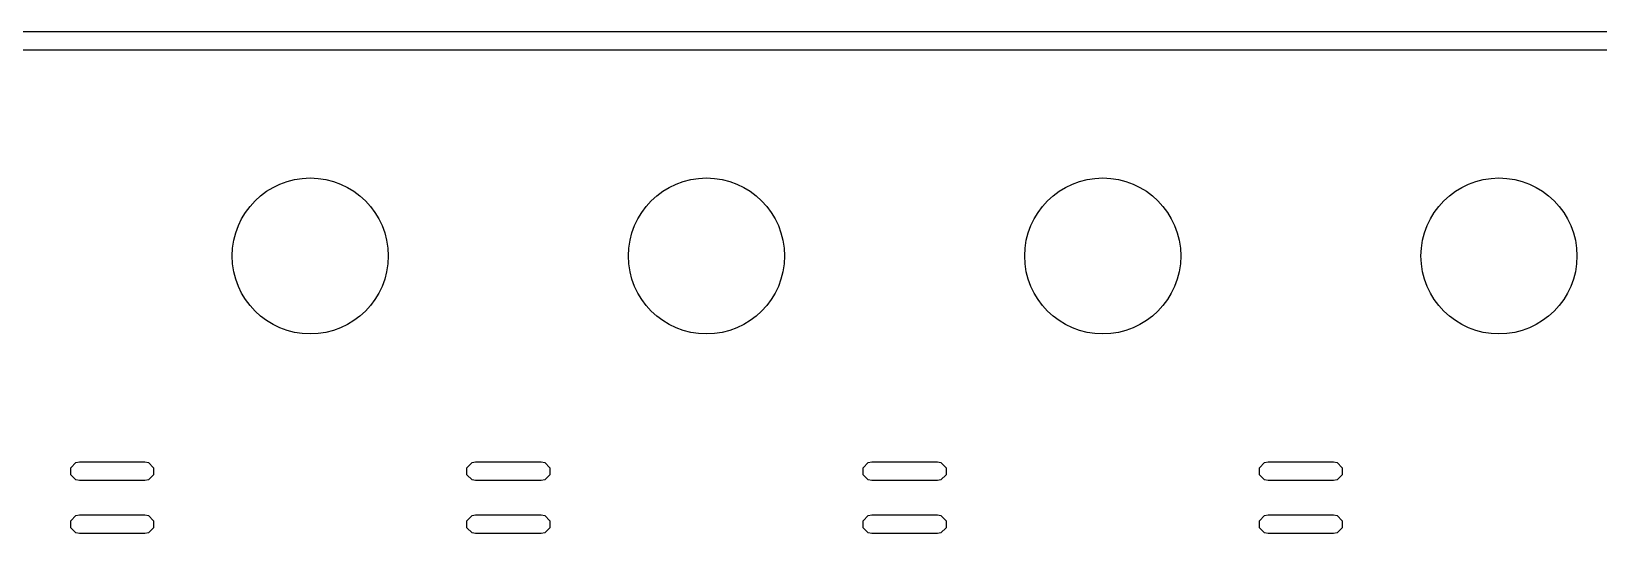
# Model space of a CAD drawing. Extents: x 90.4 to 161.7, y -143.1 to -81.8.
# Drawn here: x 120.51 to 130.55, y -133.96 to -130.74 of the extents above; entities that cross this region are included whole.
import ezdxf

# ---------------------------------------------------------------- set-up
doc = ezdxf.new("R2010")
doc.units = 0
doc.layers.add('BLACK', color=7, linetype='CONTINUOUS')

msp = doc.modelspace()

# ---------------------------------------------------------------- linework, layer by layer
at = {"layer": 'BLACK', "linetype": 'CONTINUOUS'}
for p, q in [((111.422241, -130.740939), (156.029281, -130.740939)), ((156.029281, -130.860939), (111.422241, -130.860939)), ((120.760328, -133.537978), (120.7928, -133.505506)), ((120.7928, -133.505506), (120.815761, -133.500939)), ((120.815761, -133.500939), (121.235761, -133.500939)), ((121.235761, -133.500939), (121.258722, -133.505506)), ((121.258722, -133.505506), (121.291194, -133.537978)), ((123.300328, -133.537978), (123.3328, -133.505506)), ((123.3328, -133.505506), (123.355761, -133.500939)), ((123.355761, -133.500939), (123.775761, -133.500939)), ((123.775761, -133.500939), (123.798722, -133.505506)), ((123.798722, -133.505506), (123.831194, -133.537978)), ((125.840328, -133.537978), (125.8728, -133.505506)), ((125.8728, -133.505506), (125.895761, -133.500939)), ((125.895761, -133.500939), (126.315761, -133.500939)), ((126.315761, -133.500939), (126.338722, -133.505506)), ((126.338722, -133.505506), (126.371194, -133.537978)), ((128.380328, -133.537978), (128.4128, -133.505506)), ((128.4128, -133.505506), (128.435761, -133.500939)), ((128.435761, -133.500939), (128.855761, -133.500939)), ((128.855761, -133.500939), (128.878722, -133.505506)), ((128.878722, -133.505506), (128.911194, -133.537978)), ((120.760328, -133.5839), (120.760328, -133.537978)), ((120.7928, -133.616372), (120.760328, -133.5839)), ((120.815761, -133.620939), (120.7928, -133.616372)), ((121.258722, -133.616372), (121.235761, -133.620939)), ((121.291194, -133.5839), (121.258722, -133.616372)), ((121.291194, -133.537978), (121.291194, -133.5839)), ((123.300328, -133.5839), (123.300328, -133.537978)), ((123.3328, -133.616372), (123.300328, -133.5839)), ((123.355761, -133.620939), (123.3328, -133.616372)), ((123.798722, -133.616372), (123.775761, -133.620939)), ((123.831194, -133.5839), (123.798722, -133.616372)), ((123.831194, -133.537978), (123.831194, -133.5839)), ((125.840328, -133.5839), (125.840328, -133.537978)), ((125.8728, -133.616372), (125.840328, -133.5839)), ((125.895761, -133.620939), (125.8728, -133.616372)), ((126.338722, -133.616372), (126.315761, -133.620939)), ((126.371194, -133.5839), (126.338722, -133.616372)), ((126.371194, -133.537978), (126.371194, -133.5839)), ((128.380328, -133.5839), (128.380328, -133.537978)), ((128.4128, -133.616372), (128.380328, -133.5839)), ((128.435761, -133.620939), (128.4128, -133.616372)), ((128.878722, -133.616372), (128.855761, -133.620939)), ((128.911194, -133.5839), (128.878722, -133.616372)), ((128.911194, -133.537978), (128.911194, -133.5839)), ((121.235761, -133.620939), (120.815761, -133.620939)), ((123.775761, -133.620939), (123.355761, -133.620939)), ((126.315761, -133.620939), (125.895761, -133.620939)), ((128.855761, -133.620939), (128.435761, -133.620939)), ((120.760328, -133.877978), (120.7928, -133.845506)), ((120.760328, -133.9239), (120.760328, -133.877978)), ((120.7928, -133.845506), (120.815761, -133.840939)), ((120.815761, -133.840939), (121.235761, -133.840939)), ((121.235761, -133.840939), (121.258722, -133.845506)), ((121.258722, -133.845506), (121.291194, -133.877978)), ((121.291194, -133.877978), (121.291194, -133.9239)), ((123.300328, -133.877978), (123.3328, -133.845506)), ((123.300328, -133.9239), (123.300328, -133.877978)), ((123.3328, -133.845506), (123.355761, -133.840939)), ((123.355761, -133.840939), (123.775761, -133.840939)), ((123.775761, -133.840939), (123.798722, -133.845506)), ((123.798722, -133.845506), (123.831194, -133.877978)), ((123.831194, -133.877978), (123.831194, -133.9239)), ((125.840328, -133.877978), (125.8728, -133.845506)), ((125.840328, -133.9239), (125.840328, -133.877978)), ((125.8728, -133.845506), (125.895761, -133.840939)), ((125.895761, -133.840939), (126.315761, -133.840939)), ((126.315761, -133.840939), (126.338722, -133.845506)), ((126.338722, -133.845506), (126.371194, -133.877978)), ((126.371194, -133.877978), (126.371194, -133.9239)), ((128.380328, -133.877978), (128.4128, -133.845506)), ((128.380328, -133.9239), (128.380328, -133.877978)), ((128.4128, -133.845506), (128.435761, -133.840939)), ((128.435761, -133.840939), (128.855761, -133.840939)), ((128.855761, -133.840939), (128.878722, -133.845506)), ((128.878722, -133.845506), (128.911194, -133.877978)), ((128.911194, -133.877978), (128.911194, -133.9239)), ((120.7928, -133.956372), (120.760328, -133.9239)), ((120.815761, -133.960939), (120.7928, -133.956372)), ((121.235761, -133.960939), (120.815761, -133.960939)), ((121.258722, -133.956372), (121.235761, -133.960939)), ((121.291194, -133.9239), (121.258722, -133.956372)), ((123.3328, -133.956372), (123.300328, -133.9239)), ((123.355761, -133.960939), (123.3328, -133.956372)), ((123.775761, -133.960939), (123.355761, -133.960939)), ((123.798722, -133.956372), (123.775761, -133.960939)), ((123.831194, -133.9239), (123.798722, -133.956372)), ((125.8728, -133.956372), (125.840328, -133.9239)), ((125.895761, -133.960939), (125.8728, -133.956372)), ((126.315761, -133.960939), (125.895761, -133.960939)), ((126.338722, -133.956372), (126.315761, -133.960939)), ((126.371194, -133.9239), (126.338722, -133.956372)), ((128.4128, -133.956372), (128.380328, -133.9239)), ((128.435761, -133.960939), (128.4128, -133.956372)), ((128.855761, -133.960939), (128.435761, -133.960939)), ((128.878722, -133.956372), (128.855761, -133.960939)), ((128.911194, -133.9239), (128.878722, -133.956372))]:
    msp.add_line(p, q, dxfattribs=at)
at = {"layer": 'BLACK'}
for centre in [(122.295761, -132.180939), (122.295761, -132.180939), (124.835761, -132.180939), (124.835761, -132.180939), (127.375761, -132.180939), (127.375761, -132.180939), (129.915761, -132.180939), (129.915761, -132.180939)]:
    msp.add_circle(centre, 0.5, dxfattribs=at)

doc.saveas('drawing.dxf')
